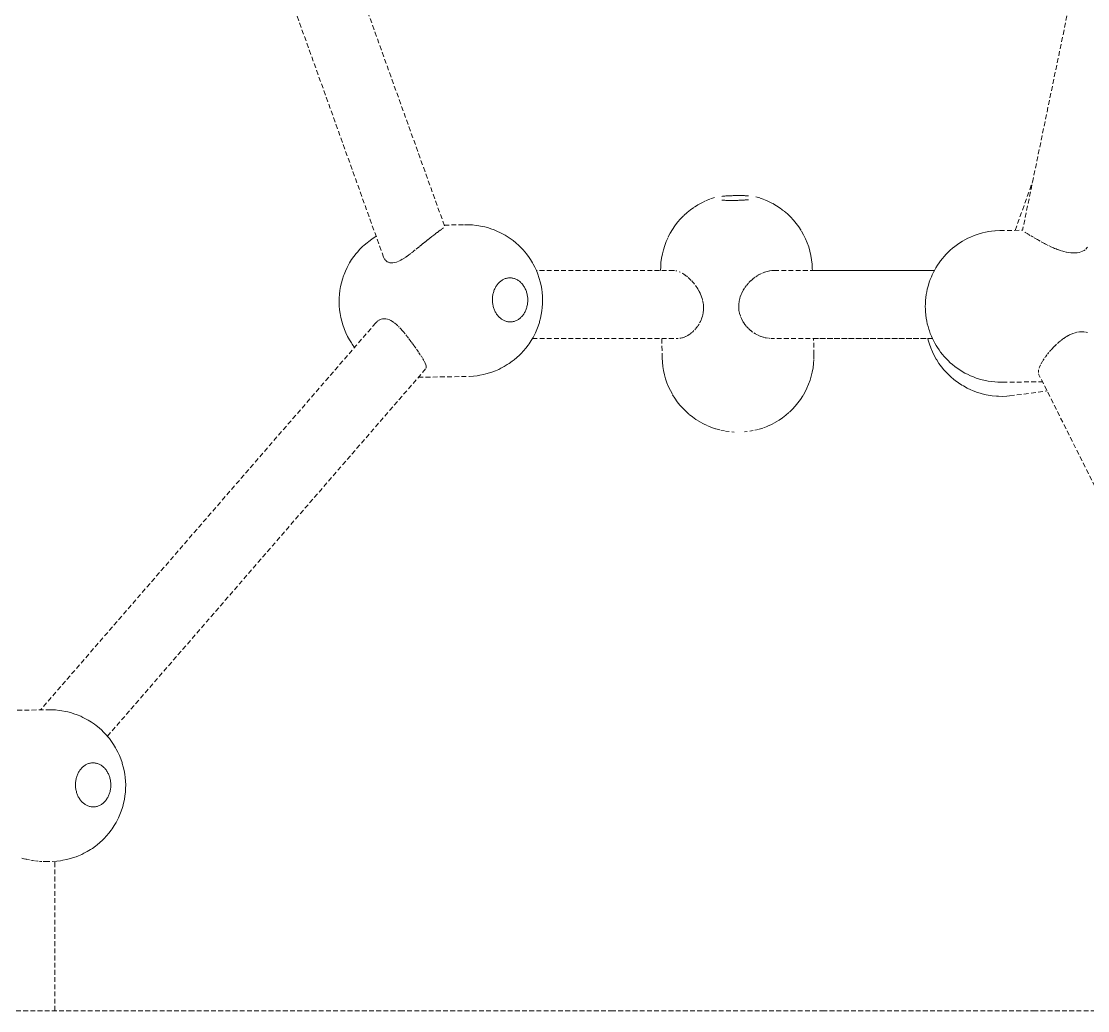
# Model space of a CAD drawing. Header units: millimetres. Extents: x -4710 to 4801, y -2494 to 3533.
# Drawn here: x 1772 to 2054.9, y 785.9 to 1048.4 of the extents above; entities that cross this region are included whole.
import ezdxf

# ---------------------------------------------------------------- set-up
doc = ezdxf.new("R2010")
doc.units = ezdxf.units.MM
doc.linetypes.add('HIDDEN', pattern=[1.905, 1.27, -0.635])
doc.layers.add('DIKOM_ОБЪЕКТ', color=7, linetype='Continuous')

msp = doc.modelspace()

# ---------------------------------------------------------------- linework, layer by layer
at = {"layer": 'DIKOM_ОБЪЕКТ', "color": 7, "linetype": 'HIDDEN', "lineweight": 15}
for p, q in [((1868.136, 985.817), (1760.699, 1285.324)), ((1779.629, 1285.855), (1884.301, 994.063)), ((2097.263, 1281.153), (2037.577, 992.945)), ((2035.624, 992.948), (2040.245, 1005.828)), ((1954.683, 1001.249), (1953.644, 1000.83)), ((1954.805, 1001.295), (1955.872, 1001.652)), ((1957.811, 1001.976), (1958.016, 1001.996)), ((1958.016, 1001.996), (1958.228, 1002.016)), ((1958.447, 1002.034), (1958.228, 1002.016)), ((1958.447, 1002.034), (1958.67, 1002.051)), ((1958.67, 1002.051), (1958.899, 1002.068)), ((1958.899, 1002.068), (1959.132, 1002.083)), ((1959.369, 1002.098), (1959.132, 1002.083)), ((1959.369, 1002.098), (1959.61, 1002.111)), ((1959.854, 1002.123), (1959.61, 1002.111)), ((1960.101, 1002.134), (1959.854, 1002.123)), ((1960.35, 1002.144), (1960.101, 1002.134)), ((1960.35, 1002.144), (1960.602, 1002.153)), ((1960.602, 1002.153), (1960.855, 1002.161)), ((1961.108, 1002.167), (1960.855, 1002.161)), ((1961.108, 1002.167), (1961.363, 1002.173)), ((1961.363, 1002.173), (1961.617, 1002.177)), ((1961.617, 1002.177), (1961.872, 1002.179)), ((1962.125, 1002.181), (1961.872, 1002.179)), ((1962.125, 1002.181), (1962.376, 1002.181)), ((1962.376, 1002.181), (1962.626, 1002.181)), ((1962.874, 1002.179), (1962.626, 1002.181)), ((1962.874, 1002.179), (1963.118, 1002.175)), ((1963.118, 1002.175), (1963.359, 1002.171)), ((1963.359, 1002.171), (1963.597, 1002.165)), ((1963.83, 1002.158), (1963.597, 1002.165)), ((1963.83, 1002.158), (1964.059, 1002.15)), ((1964.059, 1002.15), (1964.283, 1002.14)), ((1964.5, 1002.13), (1964.283, 1002.14)), ((1964.5, 1002.13), (1964.712, 1002.118)), ((1964.712, 1002.118), (1964.917, 1002.106)), ((1966.85, 1001.852), (1967.901, 1001.543)), ((1968.027, 1001.502), (1969.078, 1001.123)), ((1949.498, 998.388), (1948.606, 997.664)), ((1950.432, 999.058), (1949.498, 998.388)), ((1951.51, 999.739), (1950.549, 999.132)), ((1952.505, 1000.288), (1951.51, 999.739)), ((1953.531, 1000.777), (1952.505, 1000.288)), ((1958.005, 1000.949), (1957.799, 1000.961)), ((1958.216, 1000.937), (1958.005, 1000.949)), ((1958.216, 1000.937), (1958.434, 1000.927)), ((1958.658, 1000.917), (1958.434, 1000.927)), ((1958.887, 1000.909), (1958.658, 1000.917)), ((1958.887, 1000.909), (1959.12, 1000.902)), ((1959.357, 1000.896), (1959.12, 1000.902)), ((1959.599, 1000.892), (1959.357, 1000.896)), ((1959.843, 1000.889), (1959.599, 1000.892)), ((1959.843, 1000.889), (1960.091, 1000.886)), ((1960.341, 1000.885), (1960.091, 1000.886)), ((1960.592, 1000.886), (1960.341, 1000.885)), ((1960.592, 1000.886), (1960.845, 1000.887)), ((1961.099, 1000.89), (1960.845, 1000.887)), ((1961.354, 1000.894), (1961.099, 1000.89)), ((1961.609, 1000.899), (1961.354, 1000.894)), ((1961.609, 1000.899), (1961.862, 1000.906)), ((1962.115, 1000.914), (1961.862, 1000.906)), ((1962.366, 1000.922), (1962.115, 1000.914)), ((1962.615, 1000.932), (1962.366, 1000.922)), ((1962.615, 1000.932), (1962.862, 1000.944)), ((1963.106, 1000.956), (1962.862, 1000.944)), ((1963.348, 1000.969), (1963.106, 1000.956)), ((1963.348, 1000.969), (1963.585, 1000.984)), ((1963.818, 1000.999), (1963.585, 1000.984)), ((1964.047, 1001.015), (1963.818, 1000.999)), ((1964.27, 1001.033), (1964.047, 1001.015)), ((1964.27, 1001.033), (1964.488, 1001.051)), ((1964.7, 1001.071), (1964.488, 1001.051)), ((1964.906, 1001.091), (1964.7, 1001.071)), ((1969.197, 1001.073), (1970.239, 1000.624)), ((1970.239, 1000.624), (1971.253, 1000.114)), ((1971.366, 1000.05), (1972.358, 999.473)), ((1972.358, 999.473), (1973.315, 998.839)), ((1973.315, 998.839), (1974.232, 998.15)), ((1946.855, 995.966), (1946.099, 995.09)), ((1947.662, 996.796), (1946.855, 995.966)), ((1948.606, 997.664), (1947.758, 996.888)), ((1974.331, 998.066), (1975.213, 997.318)), ((1975.213, 997.318), (1976.049, 996.519)), ((1976.049, 996.519), (1976.837, 995.673)), ((1976.837, 995.673), (1977.574, 994.782)), ((1882.777, 992.707), (1882.598, 992.585)), ((1883.149, 992.986), (1882.799, 992.722)), ((1883.469, 993.219), (1883.202, 993.031)), ((1883.667, 993.378), (1883.486, 993.231)), ((1883.972, 993.612), (1883.759, 993.446)), ((1884.201, 994.341), (1889.551, 994.428)), ((1890.474, 994.431), (1889.551, 994.428)), ((1890.474, 994.431), (1891.683, 994.382)), ((1892.653, 994.275), (1891.683, 994.382)), ((1892.653, 994.275), (1893.339, 994.186)), ((1893.339, 994.186), (1894.298, 994.008)), ((1894.965, 993.853), (1894.298, 994.008)), ((1894.965, 993.853), (1895.907, 993.605)), ((1896.546, 993.387), (1895.907, 993.605)), ((1896.546, 993.387), (1897.463, 993.072)), ((1897.463, 993.072), (1898.364, 992.689)), ((1944.746, 993.214), (1944.154, 992.219)), ((1945.395, 994.172), (1944.746, 993.214)), ((1946.099, 995.09), (1945.395, 994.172)), ((1977.574, 994.782), (1978.258, 993.849)), ((1978.258, 993.849), (1978.886, 992.878)), ((1978.955, 992.764), (1979.527, 991.754)), ((2029.353, 992.731), (2028.607, 992.627)), ((2030.254, 992.836), (2029.353, 992.731)), ((2031.569, 992.902), (2030.254, 992.836)), ((2031.569, 992.902), (2037.583, 992.971)), ((1863.725, 989.684), (1864.179, 990.034)), ((1864.999, 990.644), (1864.179, 990.034)), ((1865.847, 991.189), (1864.999, 990.644)), ((1865.847, 991.189), (1866.144, 991.371)), ((1879.191, 989.919), (1878.629, 989.472)), ((1879.488, 990.17), (1879.21, 989.934)), ((1879.776, 990.393), (1879.529, 990.205)), ((1880.353, 990.858), (1879.815, 990.423)), ((1880.899, 991.28), (1880.386, 990.885)), ((1881.151, 991.486), (1880.936, 991.309)), ((1881.426, 991.688), (1881.179, 991.51)), ((1881.896, 992.053), (1881.459, 991.713)), ((1882.361, 992.396), (1881.931, 992.081)), ((1882.566, 992.558), (1882.386, 992.414)), ((1898.954, 992.418), (1898.364, 992.689)), ((1898.954, 992.418), (1899.821, 991.975)), ((1900.365, 991.651), (1899.821, 991.975)), ((1900.365, 991.651), (1901.193, 991.153)), ((1901.193, 991.153), (1901.996, 990.595)), ((1902.469, 990.236), (1901.996, 990.595)), ((1902.469, 990.236), (1903.226, 989.633)), ((1943.089, 990.011), (1942.679, 988.925)), ((1943.562, 991.072), (1943.089, 990.011)), ((1944.154, 992.219), (1943.622, 991.191)), ((1979.527, 991.754), (1980.039, 990.711)), ((1980.039, 990.711), (1980.489, 989.641)), ((2020.918, 989.63), (2021.644, 990.071)), ((2021.644, 990.071), (2022.3, 990.454)), ((2022.3, 990.454), (2023.072, 990.849)), ((2023.072, 990.849), (2023.756, 991.168)), ((2023.756, 991.168), (2024.569, 991.512)), ((2024.569, 991.512), (2025.276, 991.763)), ((2025.276, 991.763), (2026.122, 992.051)), ((2026.122, 992.051), (2026.987, 992.279)), ((2026.987, 992.279), (2027.721, 992.46)), ((2028.607, 992.627), (2027.721, 992.46)), ((2038.159, 992.484), (2038.432, 992.313)), ((2038.597, 992.224), (2038.779, 992.104)), ((2038.792, 992.096), (2039.046, 991.952)), ((2039.201, 991.859), (2039.623, 991.605)), ((2039.839, 991.488), (2040.103, 991.323)), ((2040.136, 991.302), (2040.455, 991.122)), ((2040.674, 990.994), (2041.209, 990.68)), ((2041.312, 990.624), (2041.517, 990.515)), ((2041.517, 990.515), (2041.794, 990.347)), ((2041.829, 990.327), (2042.283, 990.076)), ((2042.533, 989.943), (2043.077, 989.637)), ((1860.854, 986.799), (1861.165, 987.186)), ((1861.844, 987.941), (1861.165, 987.186)), ((1862.561, 988.642), (1861.844, 987.941)), ((1862.561, 988.642), (1862.955, 989.025)), ((1863.725, 989.684), (1862.955, 989.025)), ((1876.066, 987.383), (1875.53, 986.976)), ((1876.519, 987.754), (1876.096, 987.406)), ((1877.334, 988.405), (1876.729, 987.92)), ((1877.582, 988.617), (1877.351, 988.418)), ((1877.949, 988.908), (1877.665, 988.688)), ((1878.572, 989.423), (1877.982, 988.934)), ((1903.226, 989.633), (1903.953, 988.973)), ((1904.345, 988.595), (1903.953, 988.973)), ((1904.345, 988.595), (1905.02, 987.901)), ((1905.02, 987.901), (1905.661, 987.158)), ((1905.964, 986.776), (1905.661, 987.158)), ((1942.333, 987.816), (1942.052, 986.69)), ((1942.679, 988.925), (1942.333, 987.816)), ((1980.489, 989.641), (1980.876, 988.547)), ((1980.876, 988.547), (1981.199, 987.432)), ((1981.199, 987.432), (1981.456, 986.3)), ((2017.316, 986.625), (2017.869, 987.168)), ((2017.869, 987.168), (2018.418, 987.702)), ((2018.418, 987.702), (2019.034, 988.218)), ((2019.034, 988.218), (2019.621, 988.709)), ((2019.621, 988.709), (2020.295, 989.19)), ((2020.295, 989.19), (2020.918, 989.63)), ((2043.095, 989.627), (2043.381, 989.481)), ((2043.381, 989.481), (2043.701, 989.317)), ((2043.767, 989.279), (2044.412, 988.946)), ((2044.63, 988.843), (2045.065, 988.64)), ((2045.123, 988.61), (2045.781, 988.306)), ((2045.819, 988.289), (2046.105, 988.171)), ((2046.105, 988.171), (2046.479, 988.016)), ((2046.499, 988.009), (2046.755, 987.916)), ((2046.755, 987.916), (2047.154, 987.757)), ((2047.192, 987.742), (2047.84, 987.52)), ((2047.986, 987.477), (2048.497, 987.33)), ((2048.533, 987.32), (2049.157, 987.175)), ((2049.285, 987.152), (2049.78, 987.057)), ((2049.797, 987.054), (2050.381, 986.98)), ((2052.568, 987.103), (2052.077, 987.009)), ((2052.877, 987.193), (2052.596, 987.109)), ((2053.495, 987.416), (2053.07, 987.248)), ((2053.905, 987.635), (2053.518, 987.426)), ((2054.164, 987.821), (2053.915, 987.641)), ((2054.573, 988.177), (2054.38, 988.003)), ((2054.824, 988.483), (2054.58, 988.185)), ((1858.91, 983.961), (1859.115, 984.306)), ((1859.652, 985.182), (1859.115, 984.306)), ((1860.232, 986.014), (1859.652, 985.182)), ((1860.854, 986.799), (1860.232, 986.014)), ((1868.137, 985.816), (1868.304, 985.462)), ((1868.355, 985.383), (1868.522, 985.138)), ((1868.639, 985.019), (1868.78, 984.867)), ((1868.792, 984.856), (1869.083, 984.639)), ((1869.089, 984.635), (1869.296, 984.533)), ((1869.42, 984.472), (1869.772, 984.37)), ((1869.78, 984.367), (1870.158, 984.322)), ((1870.176, 984.32), (1870.584, 984.331)), ((1871.03, 984.399), (1870.593, 984.332)), ((1871.503, 984.527), (1871.039, 984.401)), ((1872.011, 984.719), (1871.523, 984.533)), ((1872.53, 984.968), (1872.126, 984.774)), ((1872.735, 985.085), (1872.553, 984.98)), ((1873.086, 985.27), (1872.735, 985.085)), ((1873.649, 985.614), (1873.098, 985.277)), ((1873.99, 985.848), (1873.675, 985.63)), ((1874.238, 986.019), (1873.99, 985.848)), ((1874.833, 986.437), (1874.283, 986.053)), ((1875.35, 986.833), (1874.861, 986.457)), ((1905.964, 986.776), (1906.55, 986.011)), ((1906.55, 986.011), (1907.098, 985.203)), ((1907.098, 985.203), (1907.605, 984.357)), ((1907.798, 984.017), (1907.605, 984.357)), ((1941.61, 983.238), (1941.69, 984.397)), ((1941.837, 985.548), (1941.69, 984.397)), ((1942.052, 986.69), (1941.837, 985.548)), ((1981.456, 986.3), (1981.646, 985.154)), ((1981.769, 984), (1981.646, 985.154)), ((2015.021, 983.706), (2015.442, 984.32)), ((2015.442, 984.32), (2015.856, 984.896)), ((2015.856, 984.896), (2016.322, 985.493)), ((2016.322, 985.493), (2016.808, 986.055)), ((2016.808, 986.055), (2017.316, 986.625)), ((2050.398, 986.979), (2050.956, 986.946)), ((2050.989, 986.945), (2051.529, 986.954)), ((2052.062, 987.007), (2051.544, 986.955)), ((1858.005, 982.151), (1857.623, 981.196)), ((1858.434, 983.074), (1858.005, 982.151)), ((1858.91, 983.961), (1858.434, 983.074)), ((1907.798, 984.017), (1908.247, 983.165)), ((1908.247, 983.165), (1908.655, 982.281)), ((1945.07, 982.292), (1908.65, 982.292)), ((1908.655, 982.281), (1909.019, 981.368)), ((1941.598, 982.292), (1941.61, 983.238)), ((1945.068, 982.292), (1945.313, 982.275)), ((1945.634, 982.233), (1945.9, 982.183)), ((1946.526, 981.968), (1946.811, 981.85)), ((1947.294, 981.6), (1947.495, 981.477)), ((1947.494, 981.477), (1947.797, 981.29)), ((1967.966, 981.323), (1968.34, 981.499)), ((1968.612, 981.624), (1969.184, 981.847)), ((1969.263, 981.871), (1969.467, 981.931)), ((1969.467, 981.931), (1969.825, 982.041)), ((1969.897, 982.057), (1970.185, 982.119)), ((1970.185, 982.119), (1970.465, 982.18)), ((1970.559, 982.192), (1971.092, 982.264)), ((1971.193, 982.268), (1971.627, 982.288)), ((1971.709, 982.292), (2014.192, 982.292)), ((1981.834, 982.8), (1981.769, 984)), ((1981.843, 982.292), (1981.834, 982.8)), ((2014.192, 982.292), (1981.843, 982.292)), ((2013.625, 981.139), (2013.951, 981.838)), ((2013.951, 981.838), (2014.303, 982.501)), ((2014.303, 982.501), (2014.624, 983.047)), ((2014.624, 983.047), (2015.021, 983.706)), ((1856.927, 979.004), (1856.704, 978.013)), ((1857.199, 979.974), (1856.927, 979.004)), ((1857.52, 980.921), (1857.199, 979.974)), ((1857.52, 980.921), (1857.623, 981.196)), ((1898.319, 978.617), (1898.179, 978.432)), ((1898.319, 978.617), (1898.466, 978.794)), ((1898.466, 978.794), (1898.618, 978.962)), ((1898.618, 978.962), (1898.776, 979.122)), ((1898.94, 979.274), (1898.776, 979.122)), ((1898.94, 979.274), (1899.109, 979.416)), ((1899.109, 979.416), (1899.283, 979.55)), ((1899.283, 979.55), (1899.462, 979.674)), ((1899.645, 979.787), (1899.462, 979.674)), ((1899.645, 979.787), (1899.832, 979.891)), ((1899.832, 979.891), (1900.022, 979.984)), ((1900.215, 980.067), (1900.022, 979.984)), ((1900.215, 980.067), (1900.411, 980.139)), ((1900.411, 980.139), (1900.608, 980.2)), ((1900.608, 980.2), (1900.809, 980.251)), ((1901.01, 980.29), (1900.809, 980.251)), ((1901.01, 980.29), (1901.214, 980.319)), ((1901.214, 980.319), (1901.418, 980.336)), ((1901.623, 980.342), (1901.418, 980.336)), ((1901.623, 980.342), (1901.827, 980.337)), ((1901.827, 980.337), (1902.031, 980.322)), ((1902.031, 980.322), (1902.234, 980.294)), ((1902.437, 980.256), (1902.234, 980.294)), ((1902.437, 980.256), (1902.638, 980.207)), ((1902.638, 980.207), (1902.837, 980.148)), ((1902.837, 980.148), (1903.034, 980.077)), ((1903.228, 979.996), (1903.034, 980.077)), ((1903.228, 979.996), (1903.42, 979.904)), ((1903.42, 979.904), (1903.608, 979.802)), ((1903.793, 979.689), (1903.608, 979.802)), ((1903.793, 979.689), (1903.974, 979.566)), ((1903.974, 979.566), (1904.151, 979.434)), ((1904.151, 979.434), (1904.322, 979.293)), ((1904.488, 979.143), (1904.322, 979.293)), ((1904.488, 979.143), (1904.649, 978.984)), ((1904.649, 978.984), (1904.804, 978.816)), ((1904.804, 978.816), (1904.953, 978.64)), ((1905.096, 978.456), (1904.953, 978.64)), ((1909.019, 981.368), (1909.339, 980.43)), ((1909.411, 980.201), (1909.339, 980.43)), ((1909.411, 980.201), (1909.674, 979.279)), ((1909.674, 979.279), (1909.891, 978.339)), ((1947.797, 981.29), (1947.972, 981.161)), ((1948.311, 980.924), (1947.995, 981.144)), ((1948.515, 980.756), (1948.311, 980.924)), ((1948.719, 980.587), (1948.515, 980.756)), ((1949.034, 980.316), (1948.866, 980.463)), ((1949.35, 980.036), (1949.034, 980.316)), ((1949.554, 979.827), (1949.35, 980.036)), ((1949.712, 979.665), (1949.554, 979.827)), ((1949.862, 979.52), (1950.068, 979.289)), ((1950.068, 979.289), (1950.366, 978.951)), ((1950.366, 978.951), (1950.558, 978.699)), ((1964.419, 978.421), (1964.884, 978.963)), ((1964.996, 979.079), (1965.436, 979.529)), ((1965.501, 979.587), (1966.026, 980.041)), ((1966.093, 980.094), (1966.415, 980.34)), ((1966.631, 980.507), (1966.415, 980.34)), ((1966.863, 980.661), (1967.173, 980.865)), ((1967.596, 981.118), (1967.328, 980.964)), ((1967.596, 981.118), (1967.894, 981.288)), ((2012.516, 978.101), (2012.729, 978.799)), ((2012.729, 978.799), (2012.862, 979.231)), ((2012.862, 979.231), (2013.117, 979.95)), ((2013.117, 979.95), (2013.399, 980.641)), ((2013.399, 980.641), (2013.625, 981.139)), ((1856.341, 974.961), (1856.41, 975.988)), ((1856.532, 977.006), (1856.41, 975.988)), ((1856.704, 978.013), (1856.532, 977.006)), ((1897.044, 975.496), (1897.082, 975.745)), ((1897.082, 975.745), (1897.129, 975.993)), ((1897.129, 975.993), (1897.184, 976.238)), ((1897.247, 976.479), (1897.184, 976.238)), ((1897.247, 976.479), (1897.32, 976.717)), ((1897.32, 976.717), (1897.4, 976.95)), ((1897.488, 977.179), (1897.4, 976.95)), ((1897.488, 977.179), (1897.585, 977.403)), ((1897.585, 977.403), (1897.689, 977.621)), ((1897.689, 977.621), (1897.8, 977.834)), ((1897.92, 978.04), (1897.8, 977.834)), ((1897.92, 978.04), (1898.046, 978.239)), ((1898.046, 978.239), (1898.179, 978.432)), ((1905.096, 978.456), (1905.232, 978.265)), ((1905.232, 978.265), (1905.362, 978.066)), ((1905.484, 977.861), (1905.362, 978.066)), ((1905.484, 977.861), (1905.6, 977.649)), ((1905.6, 977.649), (1905.707, 977.432)), ((1905.707, 977.432), (1905.807, 977.208)), ((1905.899, 976.98), (1905.807, 977.208)), ((1905.899, 976.98), (1905.983, 976.748)), ((1905.983, 976.748), (1906.059, 976.51)), ((1906.127, 976.269), (1906.059, 976.51)), ((1906.127, 976.269), (1906.186, 976.025)), ((1906.186, 976.025), (1906.236, 975.777)), ((1906.236, 975.777), (1906.278, 975.528)), ((1909.891, 978.339), (1910.063, 977.386)), ((1910.063, 977.386), (1910.189, 976.421)), ((1910.267, 975.449), (1910.189, 976.421)), ((1950.843, 978.335), (1951.031, 978.066)), ((1951.031, 978.066), (1951.295, 977.683)), ((1951.295, 977.683), (1951.463, 977.401)), ((1951.463, 977.401), (1951.677, 977.036)), ((1951.696, 977.005), (1951.84, 976.735)), ((1951.851, 976.713), (1952.064, 976.308)), ((1952.064, 976.308), (1952.195, 976.004)), ((1952.195, 976.004), (1952.372, 975.586)), ((1962.836, 975.686), (1962.926, 975.901)), ((1962.926, 975.901), (1963.104, 976.327)), ((1963.143, 976.407), (1963.468, 977.025)), ((1963.514, 977.103), (1963.825, 977.592)), ((1963.944, 977.777), (1964.362, 978.351)), ((2011.938, 975.125), (2012.041, 975.891)), ((2012.041, 975.891), (2012.171, 976.645)), ((2012.171, 976.645), (2012.33, 977.382)), ((2012.33, 977.382), (2012.516, 978.101)), ((1856.341, 974.961), (1856.323, 973.931)), ((1856.358, 972.901), (1856.323, 973.931)), ((1856.358, 972.901), (1856.444, 971.875)), ((1896.982, 974.483), (1896.984, 974.737)), ((1896.982, 974.483), (1896.988, 974.229)), ((1896.984, 974.737), (1896.995, 974.991)), ((1897.004, 973.976), (1896.988, 974.229)), ((1896.995, 974.991), (1897.015, 975.244)), ((1897.028, 973.723), (1897.004, 973.976)), ((1897.044, 975.496), (1897.015, 975.244)), ((1897.028, 973.723), (1897.06, 973.471)), ((1897.103, 973.222), (1897.06, 973.471)), ((1897.153, 972.974), (1897.103, 973.222)), ((1897.212, 972.73), (1897.153, 972.974)), ((1906.211, 973.006), (1906.155, 972.762)), ((1906.257, 973.254), (1906.211, 973.006)), ((1906.294, 973.504), (1906.257, 973.254)), ((1906.311, 975.276), (1906.278, 975.528)), ((1906.294, 973.504), (1906.324, 973.755)), ((1906.311, 975.276), (1906.335, 975.023)), ((1906.344, 974.008), (1906.324, 973.755)), ((1906.351, 974.77), (1906.335, 975.023)), ((1906.355, 974.262), (1906.344, 974.008)), ((1906.357, 974.516), (1906.351, 974.77)), ((1906.355, 974.262), (1906.357, 974.516)), ((1910.283, 973.498), (1910.22, 972.526)), ((1910.267, 975.449), (1910.299, 974.474)), ((1910.283, 973.498), (1910.299, 974.474)), ((1952.373, 975.586), (1952.477, 975.271)), ((1952.477, 975.271), (1952.619, 974.841)), ((1952.619, 974.841), (1952.697, 974.515)), ((1952.736, 974.349), (1952.805, 974.076)), ((1952.805, 974.076), (1952.876, 973.629)), ((1952.876, 973.629), (1952.93, 973.291)), ((1952.93, 973.291), (1952.96, 972.83)), ((1962.305, 972.59), (1962.305, 973.291)), ((1962.313, 973.386), (1962.399, 974.083)), ((1962.416, 974.174), (1962.567, 974.854)), ((1962.593, 974.941), (1962.72, 975.334)), ((1962.72, 975.334), (1962.804, 975.603)), ((2011.801, 972.762), (2011.815, 973.492)), ((2011.815, 973.492), (2011.855, 974.219)), ((2011.865, 974.349), (2011.938, 975.125)), ((1856.444, 971.875), (1856.581, 970.858)), ((1856.581, 970.858), (1856.77, 969.852)), ((1897.212, 972.73), (1897.28, 972.489)), ((1897.355, 972.252), (1897.28, 972.489)), ((1897.439, 972.019), (1897.355, 972.252)), ((1897.439, 972.019), (1897.532, 971.791)), ((1897.632, 971.568), (1897.532, 971.791)), ((1897.739, 971.35), (1897.632, 971.568)), ((1897.854, 971.138), (1897.739, 971.35)), ((1897.854, 971.138), (1897.977, 970.933)), ((1898.107, 970.734), (1897.977, 970.933)), ((1898.243, 970.543), (1898.107, 970.734)), ((1898.243, 970.543), (1898.386, 970.359)), ((1898.535, 970.183), (1898.386, 970.359)), ((1898.69, 970.015), (1898.535, 970.183)), ((1904.873, 970.206), (1904.721, 970.037)), ((1905.02, 970.382), (1904.873, 970.206)), ((1905.02, 970.382), (1905.159, 970.567)), ((1905.293, 970.76), (1905.159, 970.567)), ((1905.419, 970.959), (1905.293, 970.76)), ((1905.419, 970.959), (1905.538, 971.165)), ((1905.65, 971.378), (1905.538, 971.165)), ((1905.754, 971.596), (1905.65, 971.378)), ((1905.851, 971.82), (1905.754, 971.596)), ((1905.851, 971.82), (1905.939, 972.049)), ((1906.019, 972.282), (1905.939, 972.049)), ((1906.092, 972.52), (1906.019, 972.282)), ((1906.092, 972.52), (1906.155, 972.762)), ((1909.953, 970.606), (1909.751, 969.665)), ((1910.11, 971.561), (1909.953, 970.606)), ((1910.22, 972.526), (1910.11, 971.561)), ((1952.546, 969.763), (1952.682, 970.181)), ((1952.682, 970.181), (1952.753, 970.5)), ((1952.753, 970.5), (1952.803, 970.729)), ((1952.803, 970.729), (1952.852, 970.932)), ((1952.852, 970.932), (1952.896, 971.26)), ((1952.896, 971.26), (1952.955, 971.704)), ((1952.955, 971.704), (1952.967, 972.038)), ((1952.96, 972.83), (1952.982, 972.493)), ((1952.967, 972.038), (1952.982, 972.493)), ((1962.374, 971.8), (1962.303, 972.496)), ((1962.381, 971.709), (1962.521, 971.024)), ((1962.537, 970.936), (1962.745, 970.267)), ((2011.816, 972.032), (2011.801, 972.762)), ((2011.857, 971.303), (2011.816, 972.032)), ((2011.925, 970.58), (2011.857, 971.303)), ((2012.044, 969.657), (2011.941, 970.427)), ((1866.032, 968.382), (1777.138, 865.735)), ((1856.77, 969.852), (1857.008, 968.863)), ((1857.008, 968.863), (1857.296, 967.895)), ((1857.296, 967.895), (1857.632, 966.95)), ((1866.358, 968.721), (1866.097, 968.449)), ((1866.607, 968.921), (1866.378, 968.737)), ((1867.079, 969.224), (1866.729, 969.015)), ((1867.466, 969.383), (1867.099, 969.232)), ((1867.866, 969.48), (1867.487, 969.388)), ((1868.277, 969.516), (1867.887, 969.482)), ((1868.277, 969.516), (1868.681, 969.492)), ((1868.702, 969.49), (1869.119, 969.408)), ((1869.141, 969.403), (1869.567, 969.261)), ((1869.655, 969.223), (1870.023, 969.051)), ((1870.047, 969.04), (1870.485, 968.775)), ((1870.51, 968.759), (1870.825, 968.526)), ((1870.98, 968.42), (1871.198, 968.244)), ((1871.198, 968.244), (1871.433, 968.055)), ((1871.461, 968.032), (1871.908, 967.616)), ((1872.07, 967.449), (1872.293, 967.234)), ((1898.851, 969.856), (1898.69, 970.015)), ((1898.851, 969.856), (1899.017, 969.706)), ((1899.188, 969.565), (1899.017, 969.706)), ((1899.365, 969.432), (1899.188, 969.565)), ((1899.546, 969.31), (1899.365, 969.432)), ((1899.546, 969.31), (1899.731, 969.197)), ((1899.919, 969.095), (1899.731, 969.197)), ((1900.111, 969.003), (1899.919, 969.095)), ((1900.111, 969.003), (1900.305, 968.922)), ((1900.502, 968.852), (1900.305, 968.922)), ((1900.701, 968.792), (1900.502, 968.852)), ((1900.902, 968.743), (1900.701, 968.792)), ((1900.902, 968.743), (1901.104, 968.705)), ((1901.308, 968.678), (1901.104, 968.705)), ((1901.512, 968.662), (1901.308, 968.678)), ((1901.716, 968.657), (1901.512, 968.662)), ((1901.716, 968.657), (1901.921, 968.663)), ((1902.125, 968.681), (1901.921, 968.663)), ((1902.328, 968.709), (1902.125, 968.681)), ((1902.328, 968.709), (1902.53, 968.749)), ((1902.73, 968.799), (1902.53, 968.749)), ((1902.929, 968.86), (1902.73, 968.799)), ((1903.124, 968.932), (1902.929, 968.86)), ((1903.124, 968.932), (1903.317, 969.015)), ((1903.507, 969.108), (1903.317, 969.015)), ((1903.694, 969.212), (1903.507, 969.108)), ((1903.694, 969.212), (1903.877, 969.326)), ((1904.056, 969.449), (1903.877, 969.326)), ((1904.231, 969.583), (1904.056, 969.449)), ((1904.4, 969.725), (1904.231, 969.583)), ((1904.4, 969.725), (1904.563, 969.877)), ((1904.721, 970.037), (1904.563, 969.877)), ((1909.13, 967.556), (1908.78, 966.641)), ((1909.435, 968.496), (1909.13, 967.556)), ((1909.502, 968.741), (1909.435, 968.496)), ((1909.751, 969.665), (1909.502, 968.741)), ((1951.117, 967.138), (1951.384, 967.476)), ((1951.423, 967.537), (1951.552, 967.737)), ((1951.552, 967.737), (1951.784, 968.099)), ((1951.933, 968.376), (1952.145, 968.76)), ((1952.145, 968.76), (1952.272, 969.053)), ((1952.315, 969.152), (1952.446, 969.455)), ((1952.446, 969.455), (1952.546, 969.763)), ((1962.818, 970.068), (1963.037, 969.536)), ((1963.069, 969.454), (1963.395, 968.837)), ((1963.435, 968.759), (1963.82, 968.173)), ((1963.867, 968.099), (1964.004, 967.927)), ((1964.004, 967.927), (1964.301, 967.546)), ((1964.353, 967.477), (1964.674, 967.135)), ((2012.175, 968.899), (2012.044, 969.657)), ((2012.334, 968.155), (2012.175, 968.899)), ((2012.522, 967.428), (2012.334, 968.155)), ((2012.735, 966.723), (2012.522, 967.428)), ((1857.632, 966.95), (1857.739, 966.69)), ((1857.739, 966.69), (1858.136, 965.738)), ((1858.136, 965.738), (1858.581, 964.818)), ((1858.581, 964.818), (1859.07, 963.935)), ((1872.421, 967.11), (1872.874, 966.614)), ((1872.906, 966.578), (1873.06, 966.39)), ((1873.06, 966.39), (1873.21, 966.223)), ((1873.21, 966.223), (1873.363, 966.052)), ((1873.397, 966.013), (1873.846, 965.46)), ((1874.034, 965.223), (1874.329, 964.861)), ((1874.366, 964.816), (1874.717, 964.344)), ((1907.764, 964.543), (1907.27, 963.693)), ((1907.951, 964.899), (1907.764, 964.543)), ((1908.387, 965.755), (1907.951, 964.899)), ((1908.78, 966.641), (1908.387, 965.755)), ((1947.224, 964.41), (1947.421, 964.472)), ((1947.425, 964.473), (1947.737, 964.565)), ((1947.737, 964.565), (1947.95, 964.655)), ((1947.983, 964.669), (1948.229, 964.773)), ((1948.259, 964.785), (1948.483, 964.903)), ((1948.483, 964.903), (1948.803, 965.072)), ((1948.805, 965.073), (1949.024, 965.221)), ((1949.079, 965.258), (1949.356, 965.434)), ((1949.356, 965.434), (1949.581, 965.612)), ((1949.653, 965.668), (1949.9, 965.865)), ((1949.967, 965.93), (1950.12, 966.069)), ((1950.12, 966.069), (1950.436, 966.356)), ((1950.639, 966.581), (1950.89, 966.858)), ((1950.925, 966.895), (1951.117, 967.138)), ((1964.674, 967.135), (1964.839, 966.959)), ((1964.898, 966.895), (1965.168, 966.656)), ((1965.168, 966.655), (1965.434, 966.413)), ((1965.498, 966.354), (1965.883, 966.064)), ((1965.883, 966.064), (1966.078, 965.917)), ((1966.315, 965.761), (1966.756, 965.481)), ((1966.831, 965.433), (1967.057, 965.317)), ((1967.057, 965.317), (1967.442, 965.12)), ((1967.532, 965.072), (1968.151, 964.817)), ((1968.228, 964.785), (1968.548, 964.685)), ((1968.548, 964.685), (1968.847, 964.59)), ((1968.923, 964.565), (1969.306, 964.48)), ((1969.306, 964.48), (1969.537, 964.428)), ((2012.735, 966.723), (2012.868, 966.322)), ((2013.124, 965.592), (2012.868, 966.322)), ((2013.407, 964.891), (2013.124, 965.592)), ((2013.715, 964.22), (2013.407, 964.891)), ((2049.083, 964.668), (2048.53, 964.303)), ((2049.322, 964.804), (2049.137, 964.698)), ((2049.692, 965.027), (2049.322, 964.804)), ((2050.059, 965.214), (2049.744, 965.054)), ((2050.3, 965.337), (2050.059, 965.214)), ((2050.908, 965.592), (2050.351, 965.359)), ((2051.512, 965.791), (2050.958, 965.608)), ((2051.952, 965.897), (2051.56, 965.803)), ((2052.688, 966.029), (2052.153, 965.944)), ((2052.733, 966.032), (2053.253, 966.063)), ((2053.253, 966.063), (2053.766, 966.041)), ((2053.811, 966.039), (2054.312, 965.962)), ((2054.466, 965.926), (2054.84, 965.83)), ((1859.07, 963.935), (1859.603, 963.091)), ((1859.603, 963.091), (1859.832, 962.733)), ((1859.832, 962.733), (1860.424, 961.906)), ((1874.835, 964.201), (1875.263, 963.632)), ((1875.301, 963.582), (1875.449, 963.366)), ((1875.513, 963.282), (1875.721, 963.009)), ((1875.76, 962.957), (1876.133, 962.421)), ((1876.246, 962.271), (1876.651, 961.699)), ((1905.865, 961.712), (1905.236, 960.965)), ((1906.456, 962.506), (1905.865, 961.712)), ((1906.735, 962.882), (1906.456, 962.506)), ((1907.27, 963.693), (1906.735, 962.882)), ((1907.617, 964.291), (1946.271, 964.291)), ((1942.019, 959.127), (1941.923, 964.291)), ((1946.731, 964.319), (1946.933, 964.357)), ((1946.933, 964.357), (1947.201, 964.406)), ((1969.63, 964.409), (1970.213, 964.331)), ((1970.379, 964.316), (1970.685, 964.303)), ((2013.682, 964.291), (1970.947, 964.291)), ((1982.178, 964.291), (2013.682, 964.291)), ((1982.259, 959.94), (1982.178, 964.291)), ((2012.484, 964.291), (2012.59, 963.843)), ((2012.59, 963.843), (2012.902, 962.786)), ((2012.902, 962.786), (2013.271, 961.751)), ((2013.694, 960.743), (2013.271, 961.751)), ((2013.715, 964.22), (2013.96, 963.711)), ((2014.313, 963.034), (2013.96, 963.711)), ((2014.69, 962.395), (2014.313, 963.034)), ((2014.69, 962.395), (2015.032, 961.842)), ((2015.454, 961.211), (2015.032, 961.842)), ((2045.607, 961.73), (2045.14, 961.224)), ((2045.81, 961.943), (2045.663, 961.789)), ((2046.148, 962.297), (2045.81, 961.943)), ((2046.61, 962.729), (2046.205, 962.351)), ((2047.286, 963.342), (2046.871, 962.973)), ((2047.799, 963.75), (2047.343, 963.387)), ((2048.199, 964.058), (2047.933, 963.858)), ((2048.475, 964.266), (2048.199, 964.058)), ((1876.817, 961.451), (1877.079, 961.089)), ((1877.114, 961.035), (1877.368, 960.647)), ((1877.511, 960.448), (1877.852, 959.936)), ((1877.961, 959.759), (1878.198, 959.408)), ((1878.224, 959.365), (1878.412, 959.045)), ((1878.528, 958.87), (1878.776, 958.449)), ((1903.47, 959.206), (1902.722, 958.596)), ((1904.186, 959.87), (1903.47, 959.206)), ((1904.571, 960.267), (1904.186, 959.87)), ((1905.236, 960.965), (1904.571, 960.267)), ((1942.019, 959.127), (1942.077, 957.981)), ((1982.259, 959.94), (1982.243, 958.843)), ((2014.17, 959.765), (2013.694, 960.743)), ((2014.17, 959.765), (2014.699, 958.821)), ((2014.699, 958.821), (2014.831, 958.604)), ((2015.454, 961.211), (2015.869, 960.662)), ((2016.335, 960.048), (2015.869, 960.662)), ((2016.823, 959.483), (2016.335, 960.048)), ((2016.823, 959.483), (2017.33, 958.921)), ((2017.86, 958.387), (2017.33, 958.921)), ((2043.316, 958.894), (2043.003, 958.409)), ((2043.707, 959.456), (2043.502, 959.155)), ((2044.045, 959.893), (2043.756, 959.52)), ((2044.593, 960.588), (2044.186, 960.083)), ((2044.917, 960.963), (2044.781, 960.798)), ((2045.084, 961.163), (2044.917, 960.963)), ((1794.878, 858.73), (1879.32, 956.236)), ((1878.887, 958.234), (1879.007, 958.028)), ((1879.022, 957.996), (1879.187, 957.636)), ((1879.226, 957.541), (1879.331, 957.288)), ((1879.338, 957.262), (1879.4, 957.008)), ((1879.445, 956.665), (1879.41, 956.434)), ((1879.423, 956.895), (1879.448, 956.684)), ((1898.657, 956.065), (1897.763, 955.675)), ((1899.243, 956.357), (1898.657, 956.065)), ((1900.102, 956.806), (1899.243, 956.357)), ((1900.939, 957.319), (1900.102, 956.806)), ((1901.461, 957.654), (1900.939, 957.319)), ((1902.255, 958.218), (1901.461, 957.654)), ((1902.722, 958.596), (1902.255, 958.218)), ((1942.077, 957.981), (1942.193, 956.864)), ((1942.193, 956.864), (1942.371, 955.755)), ((1981.828, 955.365), (1982.028, 956.47)), ((1982.165, 957.584), (1982.028, 956.47)), ((1982.239, 958.705), (1982.165, 957.584)), ((2014.831, 958.604), (2015.425, 957.672)), ((2015.425, 957.672), (2016.068, 956.781)), ((2016.068, 956.781), (2016.756, 955.937)), ((2016.756, 955.937), (2017.487, 955.142)), ((2017.86, 958.387), (2018.433, 957.848)), ((2019.002, 957.351), (2018.433, 957.848)), ((2019.002, 957.351), (2019.637, 956.843)), ((2020.243, 956.392), (2019.637, 956.843)), ((2020.243, 956.392), (2020.936, 955.921)), ((2041.855, 955.94), (2041.8, 955.603)), ((2042.12, 956.734), (2041.991, 956.409)), ((2042.367, 957.29), (2042.17, 956.861)), ((2042.64, 957.807), (2042.513, 957.559)), ((2042.89, 958.215), (2042.679, 957.871)), ((1877.366, 953.979), (1890.796, 954.198)), ((1890.796, 954.198), (1892.004, 954.273)), ((1892.004, 954.273), (1892.973, 954.386)), ((1892.973, 954.386), (1893.657, 954.498)), ((1894.613, 954.683), (1893.657, 954.498)), ((1895.278, 954.86), (1894.613, 954.683)), ((1896.215, 955.115), (1895.278, 954.86)), ((1897.138, 955.44), (1896.215, 955.115)), ((1897.763, 955.675), (1897.138, 955.44)), ((1942.612, 954.658), (1942.371, 955.755)), ((1942.915, 953.577), (1942.612, 954.658)), ((1943.278, 952.514), (1942.915, 953.577)), ((1980.859, 952.144), (1981.243, 953.199)), ((1981.243, 953.199), (1981.566, 954.274)), ((1981.566, 954.274), (1981.828, 955.365)), ((2017.487, 955.142), (2017.742, 954.87)), ((2017.742, 954.87), (2018.533, 954.109)), ((2018.533, 954.109), (2019.362, 953.405)), ((2019.362, 953.405), (2019.697, 953.146)), ((2019.697, 953.146), (2020.579, 952.488)), ((2021.575, 955.523), (2020.936, 955.921)), ((2021.575, 955.523), (2022.318, 955.095)), ((2022.987, 954.756), (2022.318, 955.095)), ((2022.987, 954.756), (2023.775, 954.376)), ((2023.775, 954.376), (2024.588, 954.055)), ((2025.295, 953.776), (2024.588, 954.055)), ((2025.295, 953.776), (2026.142, 953.509)), ((2026.868, 953.302), (2026.142, 953.509)), ((2026.868, 953.302), (2027.741, 953.094)), ((2041.795, 955.468), (2041.788, 955.259)), ((2041.843, 954.913), (2041.939, 954.681)), ((2088.304, 861.946), (2041.95, 954.654)), ((1943.701, 951.474), (1943.278, 952.514)), ((1944.181, 950.459), (1943.701, 951.474)), ((1944.719, 949.472), (1944.181, 950.459)), ((1979.916, 950.107), (1980.417, 951.112)), ((1980.417, 951.112), (1980.859, 952.144)), ((2020.579, 952.488), (2021.495, 951.893)), ((2021.495, 951.893), (2021.901, 951.661)), ((2021.901, 951.661), (2022.861, 951.123)), ((2022.861, 951.123), (2023.847, 950.654)), ((2023.847, 950.654), (2024.313, 950.462)), ((2024.313, 950.462), (2025.336, 950.058)), ((2028.481, 952.962), (2027.741, 953.094)), ((2029.374, 952.815), (2028.481, 952.962)), ((2030.274, 952.731), (2029.374, 952.815)), ((2030.274, 952.731), (2031.027, 952.676)), ((2032.275, 952.657), (2031.027, 952.676)), ((2032.275, 952.657), (2042.887, 952.779)), ((2034.172, 949.027), (2044.11, 950.333)), ((1945.375, 948.402), (1944.785, 949.353)), ((1946.018, 947.486), (1945.375, 948.402)), ((1946.712, 946.608), (1946.018, 947.486)), ((1978.021, 947.173), (1978.682, 948.075)), ((1978.682, 948.075), (1979.289, 949.014)), ((1979.36, 949.132), (1979.916, 950.107)), ((2025.336, 950.058), (2026.375, 949.728)), ((2026.375, 949.728), (2026.889, 949.587)), ((2026.889, 949.587), (2027.953, 949.329)), ((2027.953, 949.329), (2029.028, 949.147)), ((2029.575, 949.064), (2029.028, 949.147)), ((2030.663, 948.96), (2029.575, 949.064)), ((2031.223, 948.939), (2030.663, 948.96)), ((2032.317, 948.913), (2031.223, 948.939)), ((2033.408, 948.966), (2032.317, 948.913)), ((2034.172, 949.027), (2033.408, 948.966)), ((1947.454, 945.771), (1946.712, 946.608)), ((1948.243, 944.978), (1947.454, 945.771)), ((1949.075, 944.23), (1948.243, 944.978)), ((1974.803, 943.893), (1975.642, 944.618)), ((1975.75, 944.711), (1976.553, 945.488)), ((1976.553, 945.488), (1977.312, 946.31)), ((1977.312, 946.31), (1978.021, 947.173)), ((1950.045, 943.447), (1949.178, 944.14)), ((1950.951, 942.804), (1950.045, 943.447)), ((1951.891, 942.214), (1950.951, 942.804)), ((1952.977, 941.614), (1952.015, 942.144)), ((1970.97, 941.448), (1971.94, 941.956)), ((1972.057, 942.024), (1973.007, 942.594)), ((1973.007, 942.594), (1973.924, 943.218)), ((1973.924, 943.218), (1974.803, 943.893)), ((1953.967, 941.142), (1952.977, 941.614)), ((1955.101, 940.678), (1954.101, 941.086)), ((1956.124, 940.329), (1955.101, 940.678)), ((1957.272, 940.006), (1956.251, 940.288)), ((1958.528, 939.734), (1957.547, 939.942)), ((1959.735, 939.554), (1958.812, 939.687)), ((1961.14, 939.437), (1960.448, 939.483)), ((1963.867, 939.486), (1964.547, 939.557)), ((1965.266, 939.654), (1966.177, 939.82)), ((1966.583, 939.907), (1967.58, 940.157)), ((1967.71, 940.195), (1968.715, 940.513)), ((1968.845, 940.559), (1969.851, 940.944)), ((1969.972, 940.997), (1970.97, 941.448)), ((1765.241, 865.542), (1778.971, 865.765)), ((1779.893, 865.768), (1778.971, 865.765)), ((1779.893, 865.768), (1781.102, 865.719)), ((1782.073, 865.612), (1781.102, 865.719)), ((1782.073, 865.612), (1782.758, 865.523)), ((1782.758, 865.523), (1783.718, 865.344)), ((1784.385, 865.189), (1783.718, 865.344)), ((1784.385, 865.189), (1785.326, 864.941)), ((1785.965, 864.723), (1785.326, 864.941)), ((1785.965, 864.723), (1786.882, 864.409)), ((1786.882, 864.409), (1787.783, 864.026)), ((1788.373, 863.754), (1787.783, 864.026)), ((1788.373, 863.754), (1789.24, 863.311)), ((1789.784, 862.987), (1789.24, 863.311)), ((1789.784, 862.987), (1790.613, 862.49)), ((1790.613, 862.49), (1791.415, 861.931)), ((1791.888, 861.573), (1791.415, 861.931)), ((1791.888, 861.573), (1792.645, 860.969)), ((1792.645, 860.969), (1793.372, 860.31)), ((1793.764, 859.931), (1793.372, 860.31)), ((1793.764, 859.931), (1794.439, 859.238)), ((1794.439, 859.238), (1795.08, 858.495)), ((1795.384, 858.113), (1795.08, 858.495)), ((1795.384, 858.113), (1795.969, 857.347)), ((1795.969, 857.347), (1796.517, 856.54)), ((1796.517, 856.54), (1797.024, 855.693)), ((1797.217, 855.354), (1797.024, 855.693)), ((1797.217, 855.354), (1797.666, 854.502)), ((1797.666, 854.502), (1798.074, 853.618)), ((1789.251, 851.228), (1789.441, 851.321)), ((1789.634, 851.404), (1789.441, 851.321)), ((1789.634, 851.404), (1789.83, 851.476)), ((1789.83, 851.476), (1790.028, 851.537)), ((1790.028, 851.537), (1790.228, 851.587)), ((1790.43, 851.627), (1790.228, 851.587)), ((1790.43, 851.627), (1790.633, 851.655)), ((1790.633, 851.655), (1790.837, 851.673)), ((1791.042, 851.679), (1790.837, 851.673)), ((1791.042, 851.679), (1791.246, 851.674)), ((1791.246, 851.674), (1791.451, 851.658)), ((1791.451, 851.658), (1791.654, 851.631)), ((1791.856, 851.593), (1791.654, 851.631)), ((1791.856, 851.593), (1792.057, 851.544)), ((1792.057, 851.544), (1792.256, 851.484)), ((1792.256, 851.484), (1792.453, 851.414)), ((1792.648, 851.332), (1792.453, 851.414)), ((1792.648, 851.332), (1792.839, 851.241)), ((1798.074, 853.618), (1798.439, 852.705)), ((1798.439, 852.705), (1798.758, 851.767)), ((1798.83, 851.537), (1798.758, 851.767)), ((1798.83, 851.537), (1799.093, 850.615)), ((1786.907, 848.516), (1786.819, 848.287)), ((1786.907, 848.516), (1787.004, 848.74)), ((1787.004, 848.74), (1787.108, 848.958)), ((1787.108, 848.958), (1787.22, 849.171)), ((1787.339, 849.377), (1787.22, 849.171)), ((1787.339, 849.377), (1787.465, 849.576)), ((1787.465, 849.576), (1787.599, 849.769)), ((1787.738, 849.954), (1787.599, 849.769)), ((1787.738, 849.954), (1787.885, 850.13)), ((1787.885, 850.13), (1788.037, 850.299)), ((1788.037, 850.299), (1788.195, 850.459)), ((1788.359, 850.611), (1788.195, 850.459)), ((1788.359, 850.611), (1788.528, 850.753)), ((1788.528, 850.753), (1788.702, 850.886)), ((1788.702, 850.886), (1788.881, 851.01)), ((1789.064, 851.124), (1788.881, 851.01)), ((1789.064, 851.124), (1789.251, 851.228)), ((1792.839, 851.241), (1793.027, 851.138)), ((1793.213, 851.026), (1793.027, 851.138)), ((1793.213, 851.026), (1793.393, 850.903)), ((1793.393, 850.903), (1793.57, 850.771)), ((1793.57, 850.771), (1793.741, 850.63)), ((1793.908, 850.479), (1793.741, 850.63)), ((1793.908, 850.479), (1794.068, 850.32)), ((1794.068, 850.32), (1794.223, 850.153)), ((1794.223, 850.153), (1794.372, 849.977)), ((1794.515, 849.793), (1794.372, 849.977)), ((1794.515, 849.793), (1794.651, 849.602)), ((1794.651, 849.602), (1794.781, 849.403)), ((1794.903, 849.197), (1794.781, 849.403)), ((1794.903, 849.197), (1795.019, 848.986)), ((1795.019, 848.986), (1795.127, 848.768)), ((1795.127, 848.768), (1795.226, 848.545)), ((1795.319, 848.317), (1795.226, 848.545)), ((1799.093, 850.615), (1799.31, 849.676)), ((1799.31, 849.676), (1799.483, 848.722)), ((1799.483, 848.722), (1799.608, 847.758)), ((1786.401, 845.82), (1786.403, 846.074)), ((1786.401, 845.82), (1786.407, 845.566)), ((1786.403, 846.074), (1786.415, 846.328)), ((1786.415, 846.328), (1786.435, 846.581)), ((1786.463, 846.832), (1786.435, 846.581)), ((1786.463, 846.832), (1786.501, 847.082)), ((1786.501, 847.082), (1786.548, 847.329)), ((1786.548, 847.329), (1786.603, 847.574)), ((1786.667, 847.816), (1786.603, 847.574)), ((1786.667, 847.816), (1786.739, 848.053)), ((1786.739, 848.053), (1786.819, 848.287)), ((1795.319, 848.317), (1795.402, 848.084)), ((1795.402, 848.084), (1795.478, 847.847)), ((1795.546, 847.606), (1795.478, 847.847)), ((1795.546, 847.606), (1795.605, 847.362)), ((1795.605, 847.362), (1795.656, 847.114)), ((1795.656, 847.114), (1795.698, 846.865)), ((1795.731, 846.613), (1795.698, 846.865)), ((1795.731, 846.613), (1795.754, 846.36)), ((1795.77, 846.106), (1795.754, 846.36)), ((1795.777, 845.852), (1795.77, 846.106)), ((1795.774, 845.598), (1795.777, 845.852)), ((1799.687, 846.786), (1799.608, 847.758)), ((1799.687, 846.786), (1799.718, 845.81)), ((1799.702, 844.835), (1799.718, 845.81)), ((1786.423, 845.312), (1786.407, 845.566)), ((1786.447, 845.059), (1786.423, 845.312)), ((1786.447, 845.059), (1786.48, 844.808)), ((1786.522, 844.558), (1786.48, 844.808)), ((1786.572, 844.311), (1786.522, 844.558)), ((1786.631, 844.067), (1786.572, 844.311)), ((1786.631, 844.067), (1786.699, 843.826)), ((1786.775, 843.588), (1786.699, 843.826)), ((1786.859, 843.355), (1786.775, 843.588)), ((1786.859, 843.355), (1786.951, 843.127)), ((1787.051, 842.904), (1786.951, 843.127)), ((1787.158, 842.687), (1787.051, 842.904)), ((1795.174, 842.933), (1795.069, 842.714)), ((1795.27, 843.157), (1795.174, 842.933)), ((1795.27, 843.157), (1795.358, 843.385)), ((1795.438, 843.619), (1795.358, 843.385)), ((1795.511, 843.857), (1795.438, 843.619)), ((1795.511, 843.857), (1795.574, 844.098)), ((1795.63, 844.343), (1795.574, 844.098)), ((1795.676, 844.591), (1795.63, 844.343)), ((1795.714, 844.84), (1795.676, 844.591)), ((1795.714, 844.84), (1795.743, 845.092)), ((1795.763, 845.345), (1795.743, 845.092)), ((1795.774, 845.598), (1795.763, 845.345)), ((1799.529, 842.897), (1799.372, 841.942)), ((1799.639, 843.863), (1799.529, 842.897)), ((1799.702, 844.835), (1799.639, 843.863)), ((1787.274, 842.475), (1787.158, 842.687)), ((1787.274, 842.475), (1787.396, 842.27)), ((1787.526, 842.071), (1787.396, 842.27)), ((1787.662, 841.879), (1787.526, 842.071)), ((1787.662, 841.879), (1787.806, 841.696)), ((1787.954, 841.52), (1787.806, 841.696)), ((1788.109, 841.352), (1787.954, 841.52)), ((1788.27, 841.193), (1788.109, 841.352)), ((1788.27, 841.193), (1788.436, 841.043)), ((1788.608, 840.901), (1788.436, 841.043)), ((1788.784, 840.769), (1788.608, 840.901)), ((1788.965, 840.647), (1788.784, 840.769)), ((1788.965, 840.647), (1789.15, 840.534)), ((1789.338, 840.432), (1789.15, 840.534)), ((1789.53, 840.34), (1789.338, 840.432)), ((1789.53, 840.34), (1789.724, 840.259)), ((1789.921, 840.188), (1789.724, 840.259)), ((1790.12, 840.128), (1789.921, 840.188)), ((1790.321, 840.079), (1790.12, 840.128)), ((1790.321, 840.079), (1790.523, 840.041)), ((1790.727, 840.014), (1790.523, 840.041)), ((1790.931, 839.998), (1790.727, 840.014)), ((1791.135, 839.994), (1790.931, 839.998)), ((1791.135, 839.994), (1791.34, 840)), ((1791.544, 840.017), (1791.34, 840)), ((1791.748, 840.046), (1791.544, 840.017)), ((1791.748, 840.046), (1791.95, 840.085)), ((1792.149, 840.136), (1791.95, 840.085)), ((1792.348, 840.197), (1792.149, 840.136)), ((1792.544, 840.269), (1792.348, 840.197)), ((1792.544, 840.269), (1792.737, 840.352)), ((1792.926, 840.445), (1792.737, 840.352)), ((1793.114, 840.548), (1792.926, 840.445)), ((1793.114, 840.548), (1793.296, 840.662)), ((1793.476, 840.786), (1793.296, 840.662)), ((1793.65, 840.919), (1793.476, 840.786)), ((1793.819, 841.062), (1793.65, 840.919)), ((1793.819, 841.062), (1793.982, 841.214)), ((1794.14, 841.374), (1793.982, 841.214)), ((1794.292, 841.542), (1794.14, 841.374)), ((1794.439, 841.719), (1794.292, 841.542)), ((1794.439, 841.719), (1794.579, 841.904)), ((1794.712, 842.096), (1794.579, 841.904)), ((1794.838, 842.296), (1794.712, 842.096)), ((1794.838, 842.296), (1794.958, 842.502)), ((1795.069, 842.714), (1794.958, 842.502)), ((1798.922, 840.078), (1798.854, 839.833)), ((1799.17, 841.001), (1798.922, 840.078)), ((1799.372, 841.942), (1799.17, 841.001)), ((1798.2, 837.978), (1797.806, 837.091)), ((1798.549, 838.893), (1798.2, 837.978)), ((1798.854, 839.833), (1798.549, 838.893)), ((1796.689, 835.03), (1796.154, 834.218)), ((1797.183, 835.88), (1796.689, 835.03)), ((1797.37, 836.236), (1797.183, 835.88)), ((1797.806, 837.091), (1797.37, 836.236)), ((1793.991, 831.604), (1793.605, 831.206)), ((1794.655, 832.302), (1793.991, 831.604)), ((1795.284, 833.049), (1794.655, 832.302)), ((1795.876, 833.843), (1795.284, 833.049)), ((1796.154, 834.218), (1795.876, 833.843)), ((1790.881, 828.991), (1790.358, 828.656)), ((1791.675, 829.555), (1790.881, 828.991)), ((1792.141, 829.933), (1791.675, 829.555)), ((1792.889, 830.542), (1792.141, 829.933)), ((1793.605, 831.206), (1792.889, 830.542)), ((1772.162, 826.382), (1772.705, 826.254)), ((1772.779, 826.236), (1773.195, 826.131)), ((1773.196, 826.131), (1773.416, 826.088)), ((1773.529, 826.066), (1774.194, 825.926)), ((1774.579, 825.85), (1774.924, 825.793)), ((1782.392, 825.723), (1783.076, 825.835)), ((1784.033, 826.02), (1783.076, 825.835)), ((1784.697, 826.197), (1784.033, 826.02)), ((1785.634, 826.452), (1784.697, 826.197)), ((1786.557, 826.776), (1785.634, 826.452)), ((1787.182, 827.012), (1786.557, 826.776)), ((1788.076, 827.401), (1787.182, 827.012)), ((1788.662, 827.694), (1788.076, 827.401)), ((1789.522, 828.143), (1788.662, 827.694)), ((1790.358, 828.656), (1789.522, 828.143)), ((1775.002, 825.78), (1775.516, 825.69)), ((1775.796, 825.657), (1776.421, 825.58)), ((1776.674, 825.556), (1777.099, 825.528)), ((1777.17, 825.524), (1777.49, 825.502)), ((1777.794, 825.502), (1778.311, 825.504)), ((1778.352, 825.504), (1780.215, 825.534)), ((1780.215, 825.534), (1781.423, 825.609)), ((1780.918, 785.931), (1780.918, 825.578)), ((1781.423, 825.609), (1782.392, 825.723)), ((1817.631, 785.931), (1762.477, 785.931)), ((1873.174, 785.931), (1817.631, 785.931)), ((1928.994, 785.931), (1873.174, 785.931)), ((1984.977, 785.931), (1928.994, 785.931)), ((2041.01, 785.931), (1984.977, 785.931)), ((2096.98, 785.931), (2041.01, 785.931))]:
    msp.add_line(p, q, dxfattribs=at)

doc.saveas('drawing.dxf')
